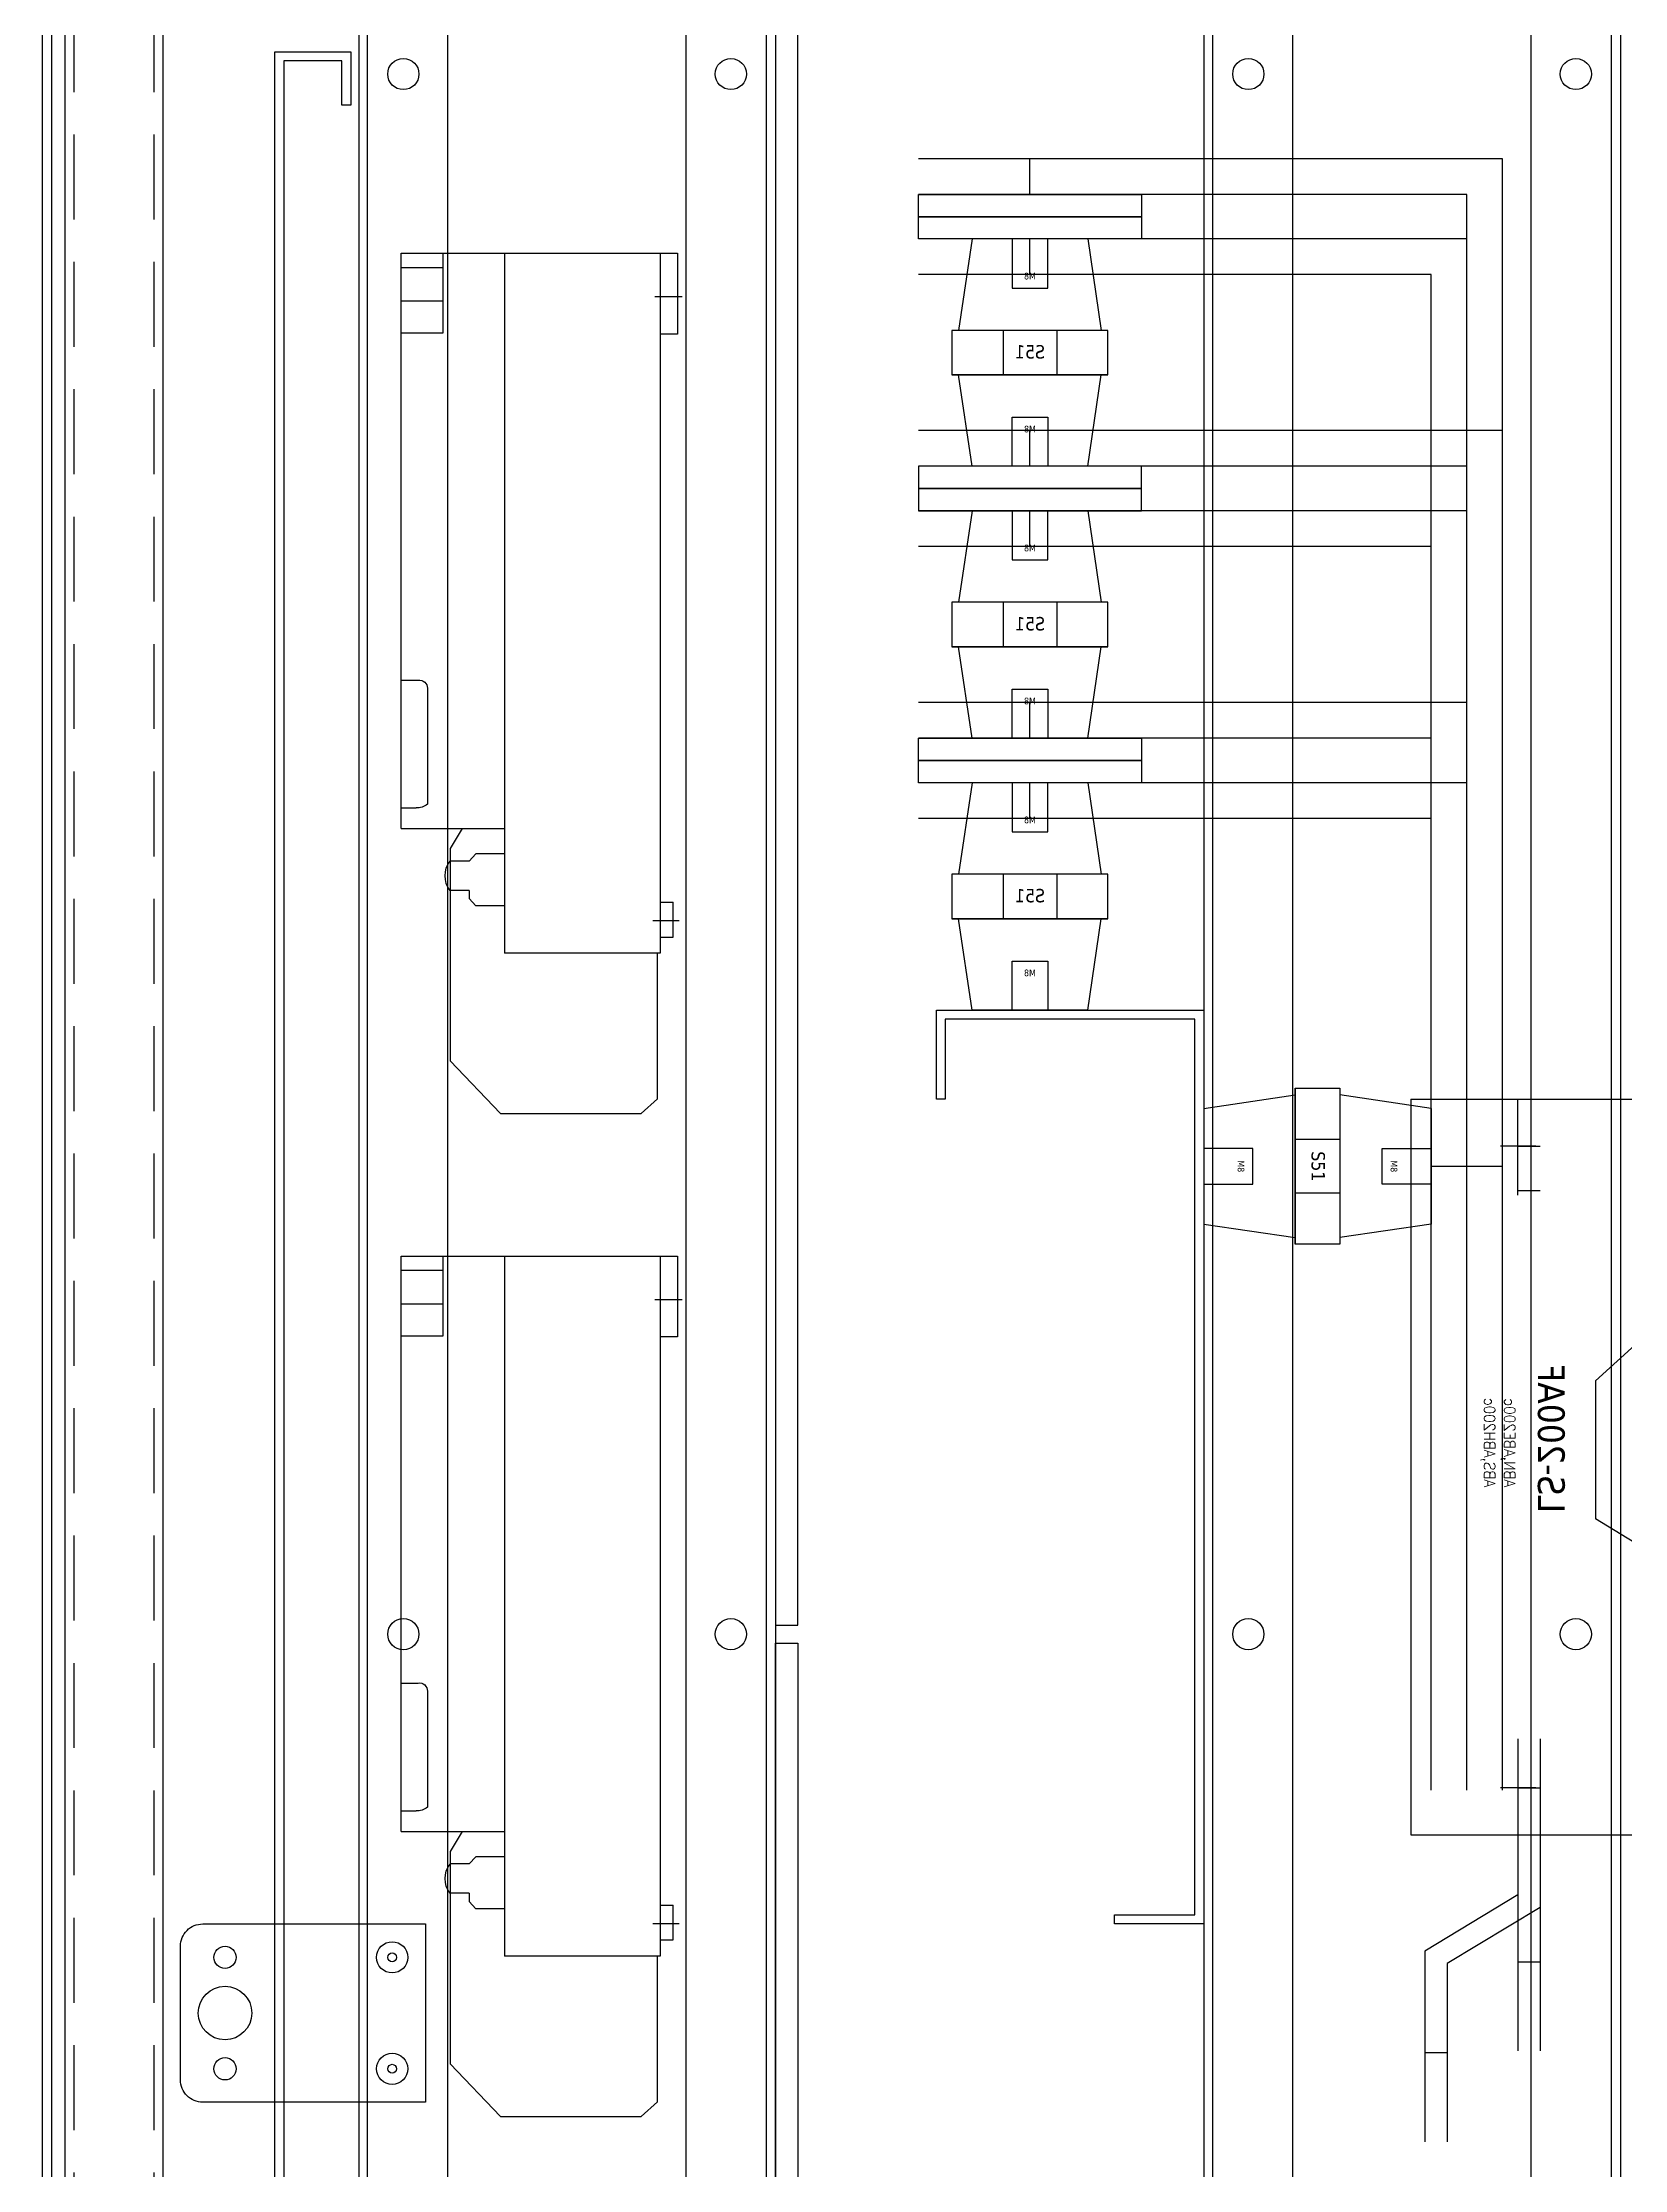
# Model space of a CAD drawing. Header units: millimetres. Extents: x -33730 to 17150, y -76829 to -27437.
# Drawn here: x -1977.3 to -1622.4, y -55456 to -54978.8 of the extents above; entities that cross this region are included whole.
import ezdxf

# ---------------------------------------------------------------- set-up
doc = ezdxf.new("R2010")
doc.units = ezdxf.units.MM
doc.header["$LTSCALE"] = 3
doc.linetypes.add('ACAD_ISO04W100', pattern=[30, 24, -3, 0, -3])
doc.linetypes.add('HIDDEN', pattern=[9.525, 6.35, -3.175])
for name, color, linetype in [('@.VISIBLE', 7, 'Continuous'), ('centerline', 6, 'ACAD_ISO04W100'), ('dim', 7, 'Continuous'), ('equipments', 2, 'Continuous')]:
    doc.layers.add(name, color=color, linetype=linetype)
doc.layers.add('Text', color=7, linetype='Continuous', lineweight=13)
doc.layers.add('Thiet bi', color=7, linetype='Continuous', lineweight=9)
doc.styles.add('hw_Standard', font='complex.shx', dxfattribs={"width": 0.9})
doc.styles.get("Standard").update_dxf_attribs({"font": 'arial.ttf'})
doc.styles.add('Tahoma (Input Text)', font='tahoma.ttf')

# ---------------------------------------------------------------- blocks, each defined once
blk = doc.blocks.new('*U70')
at = {"color": 1}
for p, q in [((-51, 22.53), (-30.5, 25.53)), ((-30.5, -7.97), (-30.5, 27.03)), ((-30.5, 27.03), (-20.5, 27.03)), ((-30.5, 27.03), (-30.5, -7.97)), ((-30.5, 25.53), (-30.5, -6.47)), ((-20.5, 27.03), (-20.5, -7.97)), ((-20.5, 25.53), (-20.5, -6.47)), ((0, 22.53), (-20.5, 25.53)), ((-51, 22.53), (-51, -3.47)), ((0, 22.53), (0, -3.47)), ((-20.5, 15.53), (-30.5, 15.53)), ((-20.5, 3.53), (-30.5, 3.53)), ((-51, -3.47), (-30.5, -6.47)), ((0, -3.47), (-20.5, -6.47)), ((-20.5, -7.97), (-30.5, -7.97))]:
    blk.add_line(p, q, dxfattribs=at)
for points in [[(-51, 13.53), (-51, 5.53), (-40, 5.53), (-40, 13.53)], [(0, 13.53), (0, 5.53), (-11, 5.53), (-11, 13.53)]]:
    blk.add_lwpolyline(points, close=True, dxfattribs=at)
at = {"color": 1, "width": 30.0978, "attachment_point": 5, "rotation": 270}
for s, insert, char_height in [('{\\fTahoma|b0|i0|c0|p34;M8}', (-42.66, 9.53), 1.5), ('{\\fTahoma|b0|i0|c0|p34;S51}', (-25.34, 9.53), 3), ('{\\fTahoma|b0|i0|c0|p34;M8}', (-8.34, 9.53), 1.5)]:
    blk.add_mtext(s, dxfattribs=dict(at, insert=insert, char_height=char_height))
blk = doc.blocks.new('*U80')
for p, q in [((416.79, -3108.78), (360.79, -3108.78)), ((360.79, -3108.78), (360.79, -3158.72)), ((416.79, -3108.78), (416.79, -3273.78)), ((356.79, -3140.28), (360.79, -3140.28)), ((360.79, -3158.72), (375.39, -3171.94)), ((348.79, -3166.28), (348.79, -3216.28)), ((348.79, -3166.28), (356.79, -3166.28)), ((352.79, -3166.28), (352.79, -3216.28)), ((329.79, -3169.56), (329.79, -3174.36)), ((329.79, -3169.56), (348.79, -3169.56)), ((375.39, -3171.94), (375.39, -3202.89)), ((329.79, -3174.36), (343.33, -3174.36)), ((343.33, -3174.36), (344.75, -3173.1)), ((344.75, -3173.1), (348.79, -3173.1)), ((360.79, -3211.85), (375.39, -3202.89)), ((360.79, -3211.85), (360.79, -3273.78)), ((348.79, -3216.28), (356.79, -3216.28)), ((356.79, -3242.28), (360.79, -3242.28)), ((416.79, -3273.78), (360.79, -3273.78))]:
    blk.add_line(p, q)
at = {"color": 1}
for p, q in [((392.79, -3130.28), (392.79, -3108.78)), ((388.79, -3119.28), (396.66, -3119.28)), ((392.79, -3252.28), (392.79, -3273.78)), ((388.79, -3263.28), (396.66, -3263.28))]:
    blk.add_line(p, q, dxfattribs=at)
at = {"color": 3}
blk.add_line((356.79, -3140.28), (356.79, -3242.28), dxfattribs=at)
at = {"layer": 'Thiet bi', "color": 1, "linetype": 'HIDDEN', "ltscale": 10}
for points in [[(352.29, -3117.54), (352.29, -3140.49), (350.79, -3138.78), (350.79, -3115.83)], [(352.29, -3117.54), (352.29, -3140.49), (350.79, -3138.78), (350.79, -3115.83)], [(355.79, -3265.03), (355.79, -3242.07), (354.29, -3243.79), (354.29, -3266.74)], [(355.79, -3265.03), (355.79, -3242.07), (354.29, -3243.79), (354.29, -3266.74)]]:
    blk.add_lwpolyline(points, close=True, dxfattribs=at)
at = {"color": 251, "style": 'hw_Standard', "width": 0.9}
for s, p in [('ABN,ABE200c', (395.87, -3195.84)), ('ABS,ABH200c', (400.39, -3195.84))]:
    blk.add_text(s, height=2.5, rotation=90, dxfattribs=at).set_placement(p)
at = {"layer": 'Text', "insert": (382.29, -3168.19), "char_height": 6, "attachment_point": 3, "rotation": 90, "style": 'Tahoma (Input Text)'}
blk.add_mtext_dynamic_manual_height_columns('LS-200AF', width=11.0147, gutter_width=1, heights=[0], dxfattribs=at)
blk = doc.blocks.new('CE-38 Side')
at = {"layer": 'centerline'}
for p, q in [((-1.04, -9.79), (5.06, -9.79)), ((-0.37, -149.79), (5.55, -149.79))]:
    blk.add_line(p, q, dxfattribs=at)
at = {"layer": 'equipments'}
for p, q in [((0, 0), (0, -18.12)), ((62, 0), (0, 0)), ((3.87, 0), (3.87, -157)), ((38.73, -157), (38.73, 0)), ((52.66, 0), (52.66, -17.93)), ((62, -129.08), (62, 0)), ((62, -3.17), (52.66, -3.17)), ((62, -10.67), (52.66, -10.67)), ((0, -18.12), (3.87, -18.12)), ((52.66, -17.93), (62, -17.93)), ((56.1, -97.43), (56.1, -123.6)), ((62, -95.77), (58.17, -95.77)), ((62, -124.44), (58.64, -124.44)), ((62, -129.08), (38.73, -129.08)), ((48.29, -129.08), (50.99, -133.52)), ((50.99, -133.52), (50.99, -181.16)), ((38.73, -134.75), (45.24, -134.75)), ((45.24, -134.75), (46.73, -136.36)), ((46.73, -136.36), (50.99, -136.36)), ((46.73, -142.93), (50.99, -142.93)), ((46.73, -142.93), (46.73, -144.78)), ((3.87, -145.6), (0.96, -145.6)), ((0.96, -153.4), (0.96, -145.6)), ((38.73, -146.39), (45.24, -146.39)), ((45.24, -146.39), (46.73, -144.78)), ((3.87, -153.4), (0.96, -153.4)), ((3.87, -157), (38.83, -157)), ((4.5, -189.7), (4.5, -157)), ((50.99, -181.16), (39.73, -193)), ((8.13, -193), (4.5, -189.7)), ((39.73, -193), (8.13, -193))]:
    blk.add_line(p, q, dxfattribs=at)
for centre, radius, start, end in [((57.89, -97.53), 1.79, 81.097, 183.2065), ((58.48, -120.68), 3.77, 230.8403, 272.3199), ((46.87, -139.65), 5.27, 321.4222, 38.5778)]:
    blk.add_arc(centre, radius, start, end, dxfattribs=at)

msp = doc.modelspace()

# ---------------------------------------------------------------- linework, layer by layer
at = {"color": 2, "linetype": 'Continuous', "lineweight": 25}
for points in [[(-1646.28, -55359.41), (-1646.28, -55429.41)], [(-1641.28, -55359.41), (-1641.28, -55429.41)]]:
    msp.add_lwpolyline(points, dxfattribs=at)
at = {"layer": '@.VISIBLE', "color": 252}
for p, q in [((-1972.33, -54970.91), (-1972.33, -55700.91)), ((-1950.33, -54970.91), (-1950.33, -55700.91))]:
    msp.add_line(p, q, dxfattribs=at)
at = {"layer": '@.VISIBLE', "color": 252, "linetype": 'HIDDEN'}
for p, q in [((-1970.33, -54970.91), (-1970.33, -55700.91)), ((-1952.33, -54970.91), (-1952.33, -55700.91))]:
    msp.add_line(p, q, dxfattribs=at)
at = {"layer": '@.VISIBLE', "color": 2}
for p, q in [((-1904.38, -55700.91), (-1904.38, -54970.91)), ((-1625.28, -55700.91), (-1625.28, -54970.91))]:
    msp.add_line(p, q, dxfattribs=at)
at = {"layer": '@.VISIBLE', "color": 151}
for p, q in [((-1814.88, -55700.91), (-1814.88, -54970.91)), ((-1714.78, -55700.91), (-1714.78, -54970.91))]:
    msp.add_line(p, q, dxfattribs=at)
at = {"layer": '@.VISIBLE'}
for p, q in [((-1755.78, -55012.91), (-1755.78, -55004.91)), ((-1755.78, -55030.91), (-1755.78, -55022.91)), ((-1755.78, -55073.91), (-1755.78, -55065.91)), ((-1755.78, -55073.91), (-1755.78, -55068.91)), ((-1755.78, -55091.91), (-1755.78, -55083.91)), ((-1755.78, -55134.91), (-1755.78, -55126.91)), ((-1755.78, -55134.91), (-1755.78, -55129.91)), ((-1755.78, -55152.91), (-1755.78, -55144.91)), ((-1646.22, -55226.41), (-1641.28, -55226.41)), ((-1665.78, -55230.95), (-1649.78, -55230.95)), ((-1646.28, -55236.41), (-1641.28, -55236.41)), ((-1646.28, -55370.41), (-1641.28, -55370.41)), ((-1646.28, -55409.41), (-1641.28, -55409.41))]:
    msp.add_line(p, q, dxfattribs=at)
at = {"layer": '@.VISIBLE', "color": 4}
msp.add_line((-1667.14, -55429.79), (-1662.14, -55429.79), dxfattribs=at)
at = {"layer": '@.VISIBLE', "color": 2}
for points in [[(-1812.88, -55333.91), (-1807.88, -55333.91), (-1807.88, -54907.91), (-1812.88, -54907.91)], [(-1886.38, -54970.91), (-1906.38, -54970.91), (-1906.38, -55700.91), (-1886.38, -55700.91)], [(-1643.28, -54970.91), (-1623.28, -54970.91), (-1623.28, -55700.91), (-1643.28, -55700.91)], [(-1780.78, -55012.91), (-1730.78, -55012.91), (-1730.78, -55017.91), (-1780.78, -55017.91)], [(-1780.78, -55017.91), (-1730.78, -55017.91), (-1730.78, -55022.91), (-1780.78, -55022.91)], [(-1812.88, -55337.91), (-1807.88, -55337.91), (-1807.88, -55743.91), (-1812.88, -55743.91)]]:
    msp.add_lwpolyline(points, close=True, dxfattribs=at)
at = {"layer": '@.VISIBLE', "color": 4}
for points in [[(-1956.33, -54935.91), (-1956.33, -54922.91), (-1975.33, -54922.91), (-1975.33, -55743.91), (-1956.33, -55743.91), (-1956.33, -55730.91), (-1954.33, -55730.91), (-1954.33, -55745.91), (-1977.33, -55745.91), (-1977.33, -54920.91), (-1954.33, -54920.91), (-1954.33, -54935.91)], [(-1908.18, -55678.91), (-1908.18, -55690.91), (-1925.18, -55690.91), (-1925.18, -54980.91), (-1908.18, -54980.91), (-1908.18, -54992.91), (-1910.18, -54992.91), (-1910.18, -54982.91), (-1923.18, -54982.91), (-1923.18, -55688.91), (-1910.18, -55688.91), (-1910.18, -55678.91)], [(-1780.78, -55078.91), (-1730.78, -55078.91), (-1730.78, -55073.91), (-1780.78, -55073.91)], [(-1780.78, -55083.91), (-1730.78, -55083.91), (-1730.78, -55078.91), (-1780.78, -55078.91)]]:
    msp.add_lwpolyline(points, close=True, dxfattribs=at)
at = {"layer": '@.VISIBLE', "color": 151}
for points in [[(-1832.88, -54970.91), (-1812.88, -54970.91), (-1812.88, -55700.91), (-1832.88, -55700.91)], [(-1696.78, -54970.91), (-1716.78, -54970.91), (-1716.78, -55700.91), (-1696.78, -55700.91)]]:
    msp.add_lwpolyline(points, close=True, dxfattribs=at)
at = {"layer": '@.VISIBLE', "color": 2}
for points in [[(-1649.78, -55311.41), (-1649.78, -55004.91), (-1780.78, -55004.91)], [(-1657.78, -55311.41), (-1657.78, -55012.91), (-1780.78, -55012.91)], [(-1657.78, -55311.41), (-1657.78, -55022.91), (-1780.78, -55022.91)], [(-1665.78, -55311.41), (-1665.78, -55030.91), (-1780.78, -55030.91)]]:
    msp.add_lwpolyline(points, dxfattribs=at)
at = {"layer": '@.VISIBLE', "color": 4}
for points in [[(-1649.78, -55370.91), (-1649.78, -55065.91), (-1780.78, -55065.91)], [(-1657.78, -55370.91), (-1657.78, -55073.91), (-1780.78, -55073.91)], [(-1657.78, -55370.91), (-1657.78, -55083.91), (-1780.78, -55083.91)], [(-1665.78, -55370.91), (-1665.78, -55091.91), (-1780.78, -55091.91)], [(-1646.28, -55359.41), (-1646.28, -55394.41), (-1667.14, -55406.99), (-1667.14, -55449.79)], [(-1641.28, -55359.41), (-1641.28, -55397.23), (-1662.14, -55409.81), (-1662.14, -55449.79)]]:
    msp.add_lwpolyline(points, dxfattribs=at)
at = {"layer": '@.VISIBLE', "color": 1}
for points in [[(-1657.78, -55311.41), (-1657.78, -55126.91), (-1780.78, -55126.91)], [(-1665.78, -55311.41), (-1665.78, -55134.91), (-1780.78, -55134.91)], [(-1657.78, -55311.41), (-1657.78, -55144.91), (-1780.78, -55144.91)], [(-1665.78, -55311.41), (-1665.78, -55152.91), (-1780.78, -55152.91)]]:
    msp.add_lwpolyline(points, dxfattribs=at)
for points in [[(-1780.78, -55134.91), (-1730.78, -55134.91), (-1730.78, -55139.91), (-1780.78, -55139.91)], [(-1780.78, -55139.91), (-1730.78, -55139.91), (-1730.78, -55144.91), (-1780.78, -55144.91)]]:
    msp.add_lwpolyline(points, close=True, dxfattribs=at)
at = {"layer": '@.VISIBLE'}
msp.add_lwpolyline([(-1736.78, -55398.91), (-1718.78, -55398.91), (-1718.78, -55197.91), (-1774.78, -55197.91), (-1774.78, -55215.91), (-1776.78, -55215.91), (-1776.78, -55195.91), (-1716.78, -55195.91), (-1716.78, -55400.91), (-1736.78, -55400.91)], close=True, dxfattribs=at)
at = {"layer": '@.VISIBLE', "color": 1}
msp.add_lwpolyline([(-1941.38, -55400.91), (-1891.38, -55400.91), (-1891.38, -55440.91), (-1941.38, -55440.91, -0.414214), (-1946.38, -55435.91), (-1946.38, -55405.91, -0.414214)], format="xyb", close=True, dxfattribs=at)
at = {"layer": '@.VISIBLE', "color": 2}
for centre in [(-1896.38, -54985.91), (-1633.28, -54985.91), (-1896.38, -55335.91), (-1633.28, -55335.91)]:
    msp.add_circle(centre, 3.5, dxfattribs=at)
at = {"layer": '@.VISIBLE', "color": 151}
for centre in [(-1822.88, -54985.91), (-1706.78, -54985.91), (-1822.88, -55335.91), (-1706.78, -55335.91)]:
    msp.add_circle(centre, 3.5, dxfattribs=at)
at = {"layer": '@.VISIBLE', "color": 1}
for centre, radius in [((-1936.38, -55408.41), 2.5), ((-1898.88, -55408.41), 3.5), ((-1936.38, -55420.91), 6), ((-1936.38, -55433.41), 2.5), ((-1898.88, -55433.41), 3.5)]:
    msp.add_circle(centre, radius, dxfattribs=at)
at = {"layer": '@.VISIBLE'}
for centre in [(-1898.88, -55408.41), (-1898.88, -55433.41)]:
    msp.add_circle(centre, 1, dxfattribs=at)

# ---------------------------------------------------------------- block references
at = {"xscale": -1, "rotation": 270}
for p in [(-1765.31, -55022.91), (-1765.31, -55083.91), (-1765.31, -55144.91)]:
    msp.add_blockref('*U70', p, dxfattribs=at)
msp.add_blockref('*U70', (-1665.78, -55240.48))
at = {"xscale": -1}
msp.add_blockref('*U80', (-1253.5, -52107.12), dxfattribs=at)
at = {"layer": 'dim', "xscale": -1}
for p in [(-1834.88, -55026.11), (-1834.88, -55251.11)]:
    msp.add_blockref('CE-38 Side', p, dxfattribs=at)

doc.saveas('drawing.dxf')
